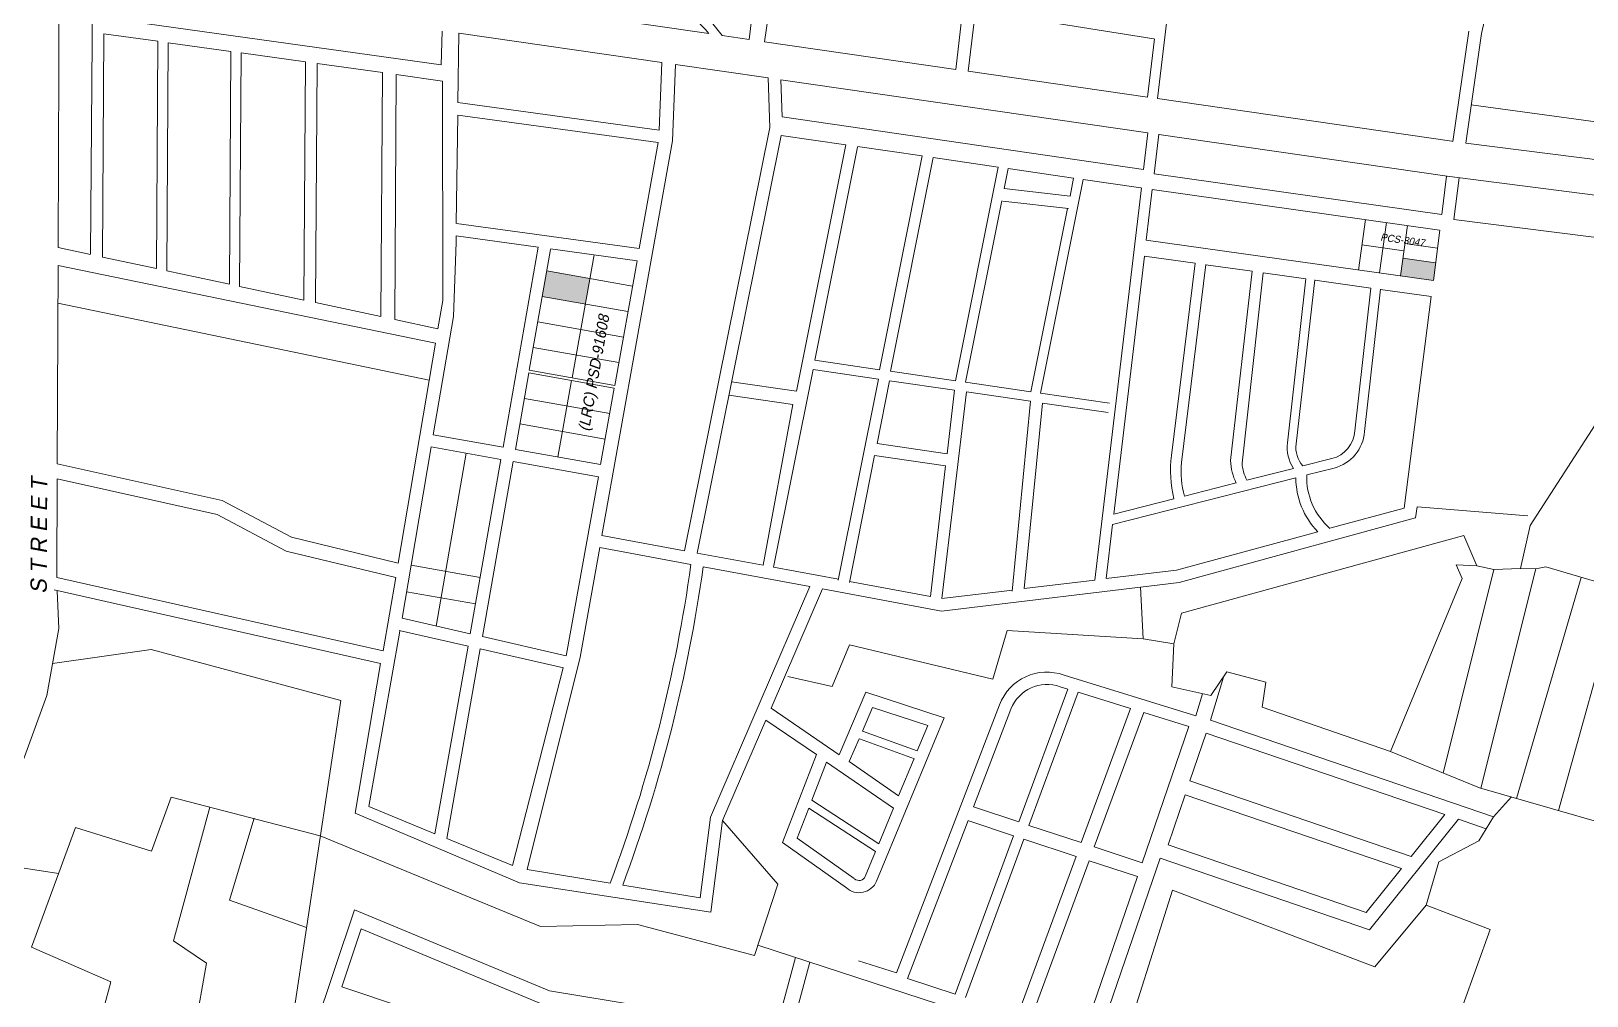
# Model space of a CAD drawing. Header units: metres. Extents: x -460 to 31334, y -1777 to 24987.
# Drawn here: x 103.659 to 104.643, y -745.214 to -744.603 of the extents above; entities that cross this region are included whole.
import ezdxf
from ezdxf.enums import TextEntityAlignment as Align

# ---------------------------------------------------------------- set-up
doc = ezdxf.new("R2010")
doc.units = ezdxf.units.M
doc.header["$MEASUREMENT"] = 0
doc.layers.add('VICINITY_MAP', color=7, linetype='Continuous', lineweight=13)
doc.styles.add('PX-0', font='leroy')

# ---------------------------------------------------------------- blocks, each defined once
blk = doc.blocks.new('KQEFDFDFG')
at = {"layer": 'VICINITY_MAP', "lineweight": 0}
for points in [[(26227.641, 5334.416), (26227.529, 5333.615), (26229.01, 5333.407), (26229.112, 5334.209)], [(26191.047, 5333.498), (26189.107, 5333.845), (26188.905, 5332.697), (26190.842, 5332.35)]]:
    blk.add_hatch(color=250, dxfattribs=at).paths.add_polyline_path(points)
at = {"layer": 'VICINITY_MAP', "color": 250, "lineweight": 0}
for p, q in [((26216.588, 5341.599), (26217.569, 5349.674)), ((26198.601, 5347.415), (26198.214, 5344.261)), ((26199.312, 5346.992), (26198.907, 5344.161)), ((26168.659, 5346.935), (26168.578, 5334.606)), ((26207.516, 5342.913), (26207.832, 5345.649)), ((26208.071, 5342.833), (26208.402, 5345.559)), ((26208.402, 5345.559), (26216.434, 5344.292)), ((26184.359, 5343.117), (26169.181, 5345.241)), ((26169.176, 5344.52), (26169.11, 5334.467)), ((26171.606, 5344.18), (26169.176, 5344.52)), ((26171.606, 5344.18), (26171.539, 5333.947)), ((26184.359, 5343.117), (26184.393, 5344.637)), ((26185.147, 5344.547), (26185.106, 5341.421)), ((26216.139, 5341.664), (26216.458, 5344.289)), ((26230.613, 5344.637), (26229.894, 5339.671)), ((26231.178, 5344.523), (26230.465, 5339.599)), ((26172.069, 5344.116), (26172.001, 5333.847)), ((26174.894, 5343.72), (26172.069, 5344.116)), ((26174.894, 5343.72), (26174.825, 5333.243)), ((26175.352, 5343.656), (26175.283, 5333.145)), ((26178.246, 5343.251), (26175.352, 5343.656)), ((26178.246, 5343.251), (26178.175, 5332.525)), ((26178.766, 5343.179), (26178.695, 5332.414)), ((26181.716, 5342.766), (26178.766, 5343.179)), ((26181.716, 5342.766), (26181.644, 5331.782)), ((26182.334, 5342.679), (26182.261, 5331.65)), ((26184.414, 5342.388), (26182.334, 5342.679)), ((26184.428, 5332.514), (26184.414, 5342.388)), ((26199.141, 5340.298), (26199.066, 5342.53)), ((26199.702, 5340.773), (26199.646, 5342.446)), ((26185.106, 5341.421), (26194.163, 5340.177)), ((26185.098, 5340.855), (26185.034, 5335.983)), ((26185.098, 5340.855), (26194.119, 5339.616)), ((26199.702, 5340.773), (26215.967, 5338.403)), ((26230.715, 5341.324), (26243.142, 5339.621)), ((26199.141, 5340.298), (26195.306, 5321.246)), ((26216.163, 5340.053), (26215.967, 5338.403)), ((26216.654, 5339.995), (26216.443, 5338.211)), ((26199.657, 5339.942), (26195.871, 5321.132)), ((26199.657, 5339.942), (26202.563, 5339.518)), ((26200.349, 5328.427), (26202.563, 5339.518)), ((26201.177, 5329.818), (26203.091, 5339.413)), ((26203.097, 5339.441), (26206.003, 5339.017)), ((26204.083, 5329.395), (26206.003, 5339.017)), ((26204.575, 5329.323), (26206.496, 5338.945)), ((26206.496, 5338.945), (26209.426, 5338.519)), ((26207.506, 5328.896), (26209.426, 5338.519)), ((26209.694, 5337.549), (26209.875, 5338.453)), ((26209.875, 5338.453), (26212.821, 5338.024)), ((26211.33, 5328.339), (26213.25, 5337.961)), ((26212.658, 5337.206), (26212.821, 5338.024)), ((26213.25, 5337.961), (26215.848, 5337.583)), ((26216.443, 5338.211), (26229.389, 5336.381)), ((26209.694, 5337.549), (26212.658, 5337.206)), ((26215.87, 5337.58), (26213.781, 5319.927)), ((26216.36, 5337.51), (26216.09, 5335.226)), ((26216.36, 5337.51), (26229.29, 5335.682)), ((26207.955, 5328.831), (26209.583, 5336.993)), ((26209.629, 5336.988), (26212.593, 5336.645)), ((26210.901, 5328.402), (26212.547, 5336.65)), ((26185.051, 5335.981), (26193.268, 5334.848)), ((26225.956, 5336.154), (26225.636, 5333.882)), ((26226.902, 5336.02), (26226.582, 5333.749)), ((26227.848, 5335.886), (26227.529, 5333.615)), ((26229.925, 5336.15), (26241.93, 5334.655)), ((26185.023, 5335.113), (26184.905, 5331.79)), ((26185.027, 5335.418), (26185.023, 5335.113)), ((26185.027, 5335.418), (26188.725, 5334.908)), ((26216.09, 5335.226), (26229.01, 5333.406)), ((26227.734, 5335.073), (26229.2, 5334.867)), ((26167.116, 5334.894), (26168.577, 5334.581)), ((26169.11, 5334.467), (26171.539, 5333.947)), ((26188.725, 5334.908), (26187.14, 5325.906)), ((26189.278, 5334.811), (26188.321, 5329.376)), ((26189.281, 5334.831), (26193.169, 5334.295)), ((26216.005, 5334.507), (26214.631, 5322.894)), ((26216.005, 5334.507), (26218.284, 5334.186)), ((26225.795, 5335.017), (26227.689, 5334.751)), ((26227.641, 5334.416), (26229.107, 5334.209)), ((26167.112, 5334.089), (26184.099, 5330.582)), ((26172.001, 5333.847), (26174.825, 5333.243)), ((26189.107, 5333.845), (26192.965, 5333.155)), ((26218.765, 5334.119), (26220.85, 5333.825)), ((26221.352, 5333.754), (26223.269, 5333.484)), ((26175.283, 5333.145), (26178.175, 5332.525)), ((26223.671, 5333.427), (26226.2, 5333.071)), ((26226.633, 5333.01), (26228.909, 5332.69)), ((26167.105, 5332.392), (26183.817, 5328.926)), ((26178.695, 5332.414), (26181.644, 5331.782)), ((26184.428, 5332.514), (26184.21, 5331.233)), ((26188.905, 5332.697), (26192.76, 5332.007)), ((26182.261, 5331.65), (26184.21, 5331.233)), ((26184.905, 5331.79), (26184, 5326.468)), ((26188.703, 5331.548), (26192.554, 5330.86)), ((26184.099, 5330.582), (26182.417, 5320.691)), ((26188.501, 5330.4), (26192.349, 5329.712)), ((26201.177, 5329.818), (26204.083, 5329.395)), ((26188.299, 5329.252), (26187.692, 5325.808)), ((26188.299, 5329.252), (26192.144, 5328.564)), ((26188.321, 5329.376), (26192.166, 5328.688)), ((26197.425, 5328.853), (26200.349, 5328.427)), ((26199.317, 5320.5), (26201.093, 5329.398)), ((26201.093, 5329.398), (26204.034, 5328.969)), ((26202.228, 5319.92), (26204.034, 5328.969)), ((26203.972, 5326.069), (26204.536, 5328.896)), ((26204.536, 5328.896), (26207.456, 5328.471)), ((26204.575, 5329.323), (26207.506, 5328.896)), ((26207.955, 5328.831), (26210.901, 5328.402)), ((26188.097, 5328.104), (26191.938, 5327.417)), ((26197.304, 5328.252), (26200.188, 5327.832)), ((26207.997, 5328.392), (26206.895, 5319.092)), ((26207.456, 5328.471), (26207.122, 5325.61)), ((26207.997, 5328.392), (26210.878, 5327.972)), ((26211.33, 5328.339), (26214.435, 5327.887)), ((26200.188, 5327.832), (26198.842, 5320.589)), ((26210.878, 5327.972), (26210.059, 5319.42)), ((26211.426, 5327.892), (26210.594, 5319.541)), ((26211.426, 5327.892), (26214.373, 5327.463)), ((26187.894, 5326.956), (26191.733, 5326.269)), ((26184, 5326.468), (26187.14, 5325.906)), ((26203.972, 5326.069), (26207.122, 5325.61)), ((26183.906, 5325.915), (26183, 5320.592)), ((26183.901, 5325.916), (26187.042, 5325.354)), ((26184.127, 5317.853), (26185.472, 5325.635)), ((26187.042, 5325.354), (26185.66, 5317.502)), ((26187.595, 5325.255), (26186.208, 5317.377)), ((26187.595, 5325.255), (26191.429, 5324.569)), ((26187.692, 5325.808), (26191.528, 5325.121)), ((26202.725, 5319.82), (26203.864, 5325.525)), ((26203.864, 5325.525), (26207.058, 5325.06)), ((26207.058, 5325.06), (26206.373, 5319.189)), ((26233.265, 5322.812), (26228.299, 5323.221)), ((26214.576, 5322.429), (26214.287, 5319.988)), ((26183, 5320.592), (26182.594, 5318.203)), ((26183, 5320.592), (26186.108, 5320.045)), ((26231.727, 5320.404), (26229.456, 5311.238)), ((26233.63, 5320.432), (26231.154, 5310.556)), ((26167.056, 5320.045), (26181.745, 5316.735)), ((26182.306, 5320.036), (26181.745, 5316.735)), ((26235.658, 5320.047), (26232.76, 5310.093)), ((26166.928, 5319.478), (26181.626, 5316.166)), ((26182.797, 5319.397), (26185.897, 5318.851)), ((26196.477, 5309.25), (26200.948, 5319.627)), ((26199.202, 5314.16), (26201.512, 5319.522)), ((26237.415, 5319.529), (26234.638, 5309.552)), ((26182.482, 5317.54), (26181.094, 5309.729)), ((26182.469, 5317.656), (26185.562, 5316.949)), ((26182.5, 5317.649), (26182.482, 5317.54)), ((26182.594, 5318.203), (26185.66, 5317.502)), ((26185.562, 5316.949), (26184.075, 5308.503)), ((26186.208, 5317.377), (26189.983, 5316.514)), ((26166.858, 5316.168), (26171.294, 5316.796)), ((26171.294, 5316.796), (26179.835, 5314.506)), ((26181.626, 5316.166), (26180.476, 5309.423)), ((26186.11, 5316.824), (26184.607, 5308.284)), ((26186.11, 5316.824), (26189.858, 5315.967)), ((26212.394, 5315.644), (26218.323, 5313.812)), ((26218.986, 5313.617), (26219.559, 5315.558)), ((26202.261, 5312.049), (26203.466, 5314.874)), ((26203.466, 5314.874), (26206.993, 5313.719)), ((26210.347, 5309.035), (26212.552, 5315.015)), ((26210.809, 5308.882), (26213.017, 5314.872)), ((26212.217, 5315.119), (26212.552, 5315.015)), ((26213.017, 5314.872), (26215.384, 5314.14)), ((26218.323, 5313.812), (26218.616, 5314.805)), ((26179.835, 5314.506), (26177.73, 5300.581)), ((26199.202, 5314.16), (26202.261, 5312.049)), ((26203.317, 5313.124), (26203.774, 5314.194)), ((26203.774, 5314.194), (26206.257, 5313.381)), ((26204.851, 5302.242), (26209.482, 5314.311)), ((26208.309, 5309.709), (26209.999, 5314.113)), ((26213.16, 5308.105), (26215.384, 5314.14)), ((26197.022, 5309.101), (26198.966, 5313.612)), ((26201.244, 5312.064), (26198.966, 5313.612)), ((26206.993, 5313.719), (26203.951, 5306.375)), ((26206.257, 5313.381), (26205.781, 5312.231)), ((26213.75, 5307.91), (26215.978, 5313.957)), ((26215.978, 5313.957), (26218.01, 5313.329)), ((26218.986, 5313.617), (26231.723, 5309.268)), ((26202.719, 5311.755), (26203.17, 5312.778)), ((26203.189, 5312.771), (26205.653, 5311.878)), ((26203.317, 5313.124), (26205.781, 5312.231)), ((26218.01, 5313.329), (26215.908, 5307.197)), ((26218.787, 5313.035), (26218.054, 5310.887)), ((26218.787, 5313.035), (26229.53, 5309.367)), ((26199.711, 5308.111), (26201.244, 5312.064)), ((26201.041, 5310.018), (26201.703, 5311.724)), ((26201.703, 5311.724), (26204.713, 5309.653)), ((26202.719, 5311.755), (26204.942, 5310.204)), ((26205.637, 5311.884), (26204.942, 5310.204)), ((26218.054, 5310.887), (26228.017, 5307.485)), ((26171.315, 5307.716), (26172.201, 5310.15)), ((26172.201, 5310.15), (26178.914, 5308.415)), ((26201.041, 5310.018), (26204.05, 5308.052)), ((26217.841, 5310.263), (26217.07, 5308.006)), ((26217.841, 5310.263), (26227.578, 5306.938)), ((26231.723, 5309.268), (26232.526, 5310.161)), ((26173.946, 5309.699), (26172.304, 5303.677)), ((26175.932, 5309.212), (26174.827, 5305.514)), ((26180.476, 5309.423), (26187.878, 5306.293)), ((26181.094, 5309.729), (26184.075, 5308.503)), ((26196.006, 5305.626), (26196.477, 5309.25)), ((26200.379, 5308.312), (26200.902, 5309.66)), ((26200.902, 5309.66), (26203.904, 5307.699)), ((26204.713, 5309.653), (26204.05, 5308.052)), ((26208.309, 5309.709), (26210.347, 5309.035)), ((26226.136, 5304.182), (26230.136, 5309.16)), ((26228.017, 5307.485), (26229.53, 5309.367)), ((26230.136, 5309.16), (26231.395, 5308.73)), ((26165.914, 5303.405), (26167.9, 5308.785)), ((26167.9, 5308.785), (26171.315, 5307.716)), ((26196.486, 5304.98), (26197.022, 5309.101)), ((26205.347, 5301.989), (26208.073, 5309.093)), ((26208.103, 5309.083), (26210.119, 5308.416)), ((26210.809, 5308.882), (26213.16, 5308.105)), ((26184.607, 5308.284), (26187.565, 5307.067)), ((26202.59, 5306.068), (26199.711, 5308.111)), ((26202.941, 5306.493), (26200.379, 5308.312)), ((26207.489, 5301.281), (26210.119, 5308.416)), ((26207.951, 5301.128), (26210.581, 5308.264)), ((26210.581, 5308.264), (26212.932, 5307.487)), ((26213.75, 5307.91), (26215.908, 5307.197)), ((26217.07, 5308.006), (26225.99, 5304.961)), ((26167.135, 5306.715), (26163.859, 5307.215)), ((26203.904, 5307.699), (26203.442, 5306.586)), ((26210.302, 5300.351), (26212.932, 5307.487)), ((26210.891, 5300.156), (26213.522, 5307.292)), ((26213.522, 5307.292), (26215.694, 5306.574)), ((26216.71, 5307.4), (26213.764, 5298.805)), ((26216.71, 5307.4), (26226.136, 5304.182)), ((26188.223, 5306.895), (26191.958, 5306.286)), ((26215.694, 5306.574), (26213.23, 5299.384)), ((26225.99, 5304.961), (26227.578, 5306.938)), ((26187.878, 5306.293), (26196.486, 5304.98)), ((26192.523, 5306.194), (26196.006, 5305.626)), ((26174.827, 5305.514), (26178.289, 5304.279)), ((26180.452, 5305.083), (26177.869, 5297.366)), ((26189.229, 5301.437), (26180.452, 5305.083)), ((26172.304, 5303.677), (26173.787, 5302.671)), ((26180.748, 5304.223), (26179.876, 5301.617)), ((26188.9, 5300.836), (26180.748, 5304.223)), ((26169.49, 5301.838), (26165.914, 5303.405)), ((26200.3, 5302.933), (26199.277, 5299.116)), ((26173.787, 5302.671), (26173.142, 5299.022)), ((26200.94, 5302.724), (26199.924, 5298.935)), ((26203.139, 5302.787), (26204.851, 5302.242)), ((26168.713, 5298.999), (26169.49, 5301.838)), ((26189.229, 5301.437), (26193.512, 5300.722)), ((26205.347, 5301.989), (26207.489, 5301.281))]:
    blk.add_line(p, q, dxfattribs=at)
for points in [[(26167.167, 5347.152), (26167.116, 5334.894)], [(26188.577, 5345.657), (26196.401, 5344.524)], [(26185.147, 5344.547), (26194.282, 5343.223)], [(26197.002, 5344.437), (26198.214, 5344.261)], [(26198.907, 5344.161), (26207.516, 5342.913)], [(26194.902, 5343.133), (26194.767, 5339.692), (26191.591, 5321.936)], [(26194.282, 5343.223), (26194.163, 5340.177)], [(26194.902, 5343.133), (26199.066, 5342.53)], [(26208.071, 5342.833), (26216.139, 5341.664)], [(26199.646, 5342.446), (26216.163, 5340.053)], [(26216.588, 5341.599), (26229.845, 5339.678), (26229.894, 5339.672)], [(26194.121, 5339.616), (26193.268, 5334.848)], [(26229.389, 5336.381), (26229.608, 5338.104)], [(26229.925, 5336.15), (26230.165, 5338.034)], [(26229.01, 5333.406), (26229.299, 5335.681)], [(26191.237, 5334.561), (26190.248, 5329.031)], [(26167.112, 5334.089), (26167.075, 5325.158)], [(26193.169, 5334.295), (26192.166, 5328.688)], [(26223.673, 5333.439), (26222.842, 5326.063)], [(26224.358, 5322.253), (26227.704, 5323.165), (26228.918, 5332.688)], [(26190.226, 5328.907), (26189.61, 5325.464)], [(26192.144, 5328.564), (26191.528, 5325.121)], [(26264.023, 5315.412), (26259.615, 5318.476), (26257.602, 5321.076), (26256.44, 5323.778), (26254.953, 5323.89), (26252.015, 5324.906), (26251.337, 5323.583), (26241.52, 5326.09), (26238.362, 5327.158), (26236.766, 5327.626), (26233.368, 5322.381), (26232.935, 5320.442), (26233.63, 5320.432), (26234.067, 5320.515), (26242.729, 5317.963), (26239.956, 5308.019), (26242.258, 5307.454), (26243.062, 5301.594), (26240.298, 5290.856), (26241.078, 5290.032), (26246.785, 5291.061), (26258.307, 5287.704), (26264.023, 5315.412)], [(26182.417, 5320.691), (26177.617, 5321.851), (26174.499, 5323.502), (26167.075, 5325.158)], [(26191.429, 5324.569), (26190.001, 5316.588), (26189.983, 5316.514)], [(26220.617, 5324.418), (26222.715, 5324.952)], [(26167.072, 5324.48), (26167.053, 5320.111), (26167.056, 5320.045)], [(26182.306, 5320.036), (26177.381, 5321.227), (26174.268, 5322.875), (26167.072, 5324.48)], [(26214.576, 5322.429), (26222.823, 5324.529)], [(26217.806, 5323.702), (26220.13, 5324.294)], [(26201.512, 5319.522), (26206.877, 5318.525), (26217.564, 5319.82), (26228.213, 5322.722), (26228.277, 5323.222)], [(26214.631, 5322.894), (26217.336, 5323.583)], [(26191.591, 5321.936), (26195.306, 5321.246)], [(26214.287, 5319.988), (26217.456, 5320.372), (26223.804, 5322.102)], [(26215.946, 5317.277), (26217.323, 5317.055), (26217.669, 5318.433), (26230.386, 5321.927), (26230.974, 5320.568), (26230.038, 5320.612), (26230.3, 5319.993), (26227.087, 5312.201), (26221.309, 5314.205), (26221.473, 5315.33), (26219.718, 5315.794), (26218.991, 5314.72), (26217.236, 5315.121), (26217.323, 5317.055)], [(26191.492, 5321.384), (26190.611, 5316.46), (26188.223, 5306.895)], [(26191.488, 5321.384), (26195.594, 5320.621)], [(26195.873, 5321.14), (26198.842, 5320.589)], [(26196.146, 5320.519), (26200.948, 5319.627)], [(26199.317, 5320.5), (26202.236, 5319.958)], [(26230.974, 5320.568), (26231.727, 5320.404), (26232.935, 5320.442)], [(26202.734, 5319.866), (26206.373, 5319.189)], [(26210.594, 5319.541), (26213.781, 5319.927)], [(26167.077, 5319.444), (26167.138, 5317.751), (26166.603, 5314.731), (26161.31, 5300.234)], [(26199.95, 5315.587), (26201.955, 5315.128), (26202.728, 5317.013), (26209.184, 5315.459), (26209.826, 5317.653), (26215.946, 5317.277), (26215.834, 5319.61)], [(26206.895, 5319.092), (26206.895, 5319.092), (26210.064, 5319.476)], [(26189.851, 5315.969), (26187.565, 5307.067)], [(26227.087, 5312.201), (26231.086, 5310.576), (26239.956, 5308.019)], [(26240.298, 5290.856), (26238.808, 5293.786), (26237.929, 5292.253), (26235.396, 5291.475), (26235.352, 5293.717), (26233.486, 5292.952), (26234.285, 5295.494), (26234.784, 5297.828), (26231.674, 5298.675), (26229.725, 5299.06), (26231.564, 5304.189), (26228.694, 5305.283), (26229.258, 5307.235), (26231.06, 5308.18), (26231.723, 5309.268)], [(26178.914, 5308.415), (26188.823, 5304.333), (26193.187, 5304.42), (26198.454, 5303.029), (26199.513, 5306.229), (26197.022, 5309.101)], [(26228.694, 5305.283), (26226.38, 5302.51), (26217.273, 5305.965), (26214.819, 5298.218), (26214.038, 5297.838), (26210.047, 5283.514)], [(26198.605, 5303.487), (26212.613, 5298.907)], [(26179.876, 5301.617), (26188.303, 5298.796)]]:
    blk.add_lwpolyline(points, dxfattribs=at)
for points in [[(26216.653, 5339.982), (26229.631, 5338.102), (26242.839, 5336.418, -0.046331), (26256.1, 5333.461, -0.119959), (26269.149, 5323.285), (26271.752, 5320.484)], [(26230.465, 5339.599), (26243.04, 5337.996, -0.046626), (26256.672, 5334.949, -0.120095), (26270.353, 5324.327), (26274.862, 5319.55)], [(26218.284, 5334.186), (26217.219, 5325.537, 0.091294), (26217.336, 5323.583, 3.247019)], [(26218.766, 5334.127), (26217.673, 5325.21, 0.091294), (26217.807, 5323.699, 0.091294)], [(26220.85, 5333.825), (26219.879, 5325.301, 0.091294), (26220.137, 5324.282)], [(26221.352, 5333.754), (26220.399, 5325.187, 0.091294), (26220.617, 5324.418)], [(26223.269, 5333.484), (26222.439, 5326.108, 0.17487), (26222.715, 5324.952, 1.733805)], [(26223.138, 5325.06), (26224.436, 5325.391, 0.325398), (26225.477, 5326.645), (26226.2, 5333.071)], [(26223.316, 5324.654), (26224.544, 5324.967, 0.323661), (26225.912, 5326.606), (26226.634, 5333.022)]]:
    blk.add_lwpolyline(points, format="xyb", dxfattribs=at)
for centre, radius, start, end in [((26215.66, 5348.493), 16.018, 345.65162, 31.70018), ((26175.524, 5327.755), 27.195, 37.83606, 47.64042), ((26165.721, 5317.726), 40.735, 41.13595, 46.95625), ((26224.02, 5325.865), 1.194, 170.49263, 222.40258), ((26226.313, 5324.528), 3, 177.58673, 229.33372), ((26226.313, 5324.528), 3.49, 179.98648, 224.04478), ((26129.572, 5329.738), 66.649, 339.3986, 352.13849), ((26129.572, 5329.738), 67.21, 339.49455, 352.11623), ((26211.618, 5313.491), 2.288, 70.18754, 159.00818), ((26211.618, 5313.491), 1.734, 69.79438, 159.00817), ((26203.162, 5306.702), 0.854, 227.95465, 337.49739), ((26203.162, 5306.702), 0.304, 227.95465, 337.49739)]:
    blk.add_arc(centre, radius, start, end, dxfattribs=at)
at = {"layer": 'VICINITY_MAP', "color": 250, "lineweight": 0, "style": 'PX-0', "oblique": 10}
for s, height, rotation, p in [(' PCS-3047', 0.3261, 351.98221, (26227.536, 5334.984)), ('(LRC) PSD-91608', 0.48917, 80.01333, (26191.612, 5329.189)), ('S T R E E T', 0.73375, 89.75902, (26166.834, 5321.922))]:
    blk.add_text(s, height=height, rotation=rotation, dxfattribs=at).set_placement(p, align=Align.BOTTOM_CENTER)

msp = doc.modelspace()

# ---------------------------------------------------------------- block references
at = {"color": 252, "lineweight": 13, "xscale": 0.01406005031200456, "yscale": 0.01406005031200456, "zscale": 0.01406005031200456}
msp.add_blockref('KQEFDFDFG', (-264.23522, -819.74891), dxfattribs=at)

doc.saveas('drawing.dxf')
